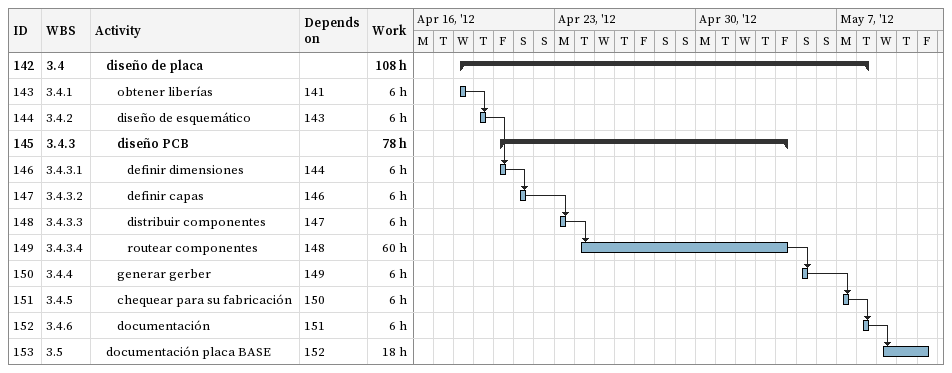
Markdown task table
| ID | WBS | Task | Start | Finish | Predecessors | Work (h) |
|---|---|---|---|---|---|---|
| 142 | 3.4 | **diseño de placa** | 2012-04-18 | 2012-05-08 |  | 108 |
| 143 | 3.4.1 | obtener liberías | 2012-04-18 | 2012-04-18 | 141 | 6 |
| 144 | 3.4.2 | diseño de esquemático | 2012-04-19 | 2012-04-19 | 143 | 6 |
| 145 | 3.4.3 | **diseño PCB** | 2012-04-20 | 2012-05-04 |  | 78 |
| 146 | 3.4.3.1 | definir dimensiones | 2012-04-20 | 2012-04-20 | 144 | 6 |
| 147 | 3.4.3.2 | definir capas | 2012-04-21 | 2012-04-21 | 146 | 6 |
| 148 | 3.4.3.3 | distribuir componentes | 2012-04-23 | 2012-04-23 | 147 | 6 |
| 149 | 3.4.3.4 | routear componentes | 2012-04-24 | 2012-05-04 | 148 | 60 |
| 150 | 3.4.4 | generar gerber | 2012-05-05 | 2012-05-05 | 149 | 6 |
| 151 | 3.4.5 | chequear para su fabricación | 2012-05-07 | 2012-05-07 | 150 | 6 |
| 152 | 3.4.6 | documentación | 2012-05-08 | 2012-05-08 | 151 | 6 |
| 153 | 3.5 | documentación placa BASE | 2012-05-09 | 2012-05-11 | 152 | 18 |
